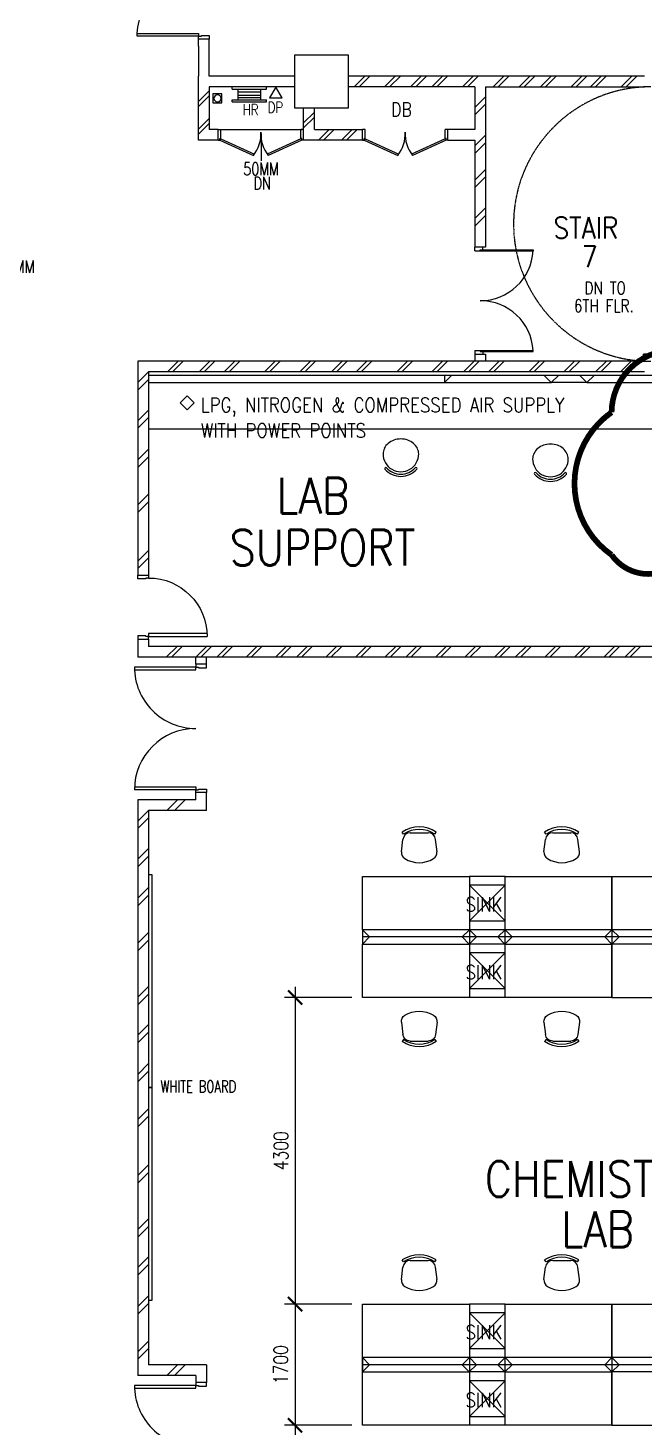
# Model space of a CAD drawing. Extents: x 2687779 to 2997471, y -863049 to -631414.
# Drawn here: x 2819904 to 2828547, y -688496 to -668858 of the extents above; entities that cross this region are included whole.
import ezdxf

# ---------------------------------------------------------------- set-up
doc = ezdxf.new("R2010")
doc.units = 0
doc.header["$LTSCALE"] = 10
doc.header["$MEASUREMENT"] = 0
doc.header["$PDMODE"] = 34
doc.linetypes.add('DIVIDE', pattern=[1.25, 0.5, -0.25, 0, -0.25, 0, -0.25])
doc.linetypes.add('HIDDEN', pattern=[0.375, 0.25, -0.125])
doc.layers.get('0').update_dxf_attribs({"linetype": 'CONTINUOUS'})
doc.layers.get('DEFPOINTS').update_dxf_attribs({"linetype": 'CONTINUOUS'})
for name, color, linetype in [('BO', 7, 'CONTINUOUS'), ('COL', 3, 'CONTINUOUS'), ('DIM', 7, 'CONTINUOUS'), ('DOOR', 5, 'CONTINUOUS'), ('DR', 7, 'CONTINUOUS'), ('FIT', 5, 'CONTINUOUS'), ('FURN', 1, 'CONTINUOUS'), ('FURN1', 7, 'CONTINUOUS'), ('H', 1, 'CONTINUOUS'), ('hatch', 7, 'CONTINUOUS'), ('PIPE', 5, 'DIVIDE'), ('RISERFUME', 1, 'CONTINUOUS'), ('stair', 7, 'CONTINUOUS'), ('T25', 7, 'CONTINUOUS'), ('T50', 3, 'CONTINUOUS'), ('TEX', 2, 'CONTINUOUS'), ('WALL', 2, 'CONTINUOUS')]:
    doc.layers.add(name, color=color, linetype=linetype)
doc.styles.add('ROMANS', font='romans.shx', dxfattribs={"width": 0.8, "height": 100})
doc.styles.get("Standard").update_dxf_attribs({"font": 'ROMANS.SHX'})
doc.dimstyles.new('STANDARD$0', dxfattribs={"dimscale": 0, "dimtxt": 8, "dimasz": 6, "dimexe": 1, "dimexo": 1, "dimgap": 3, "dimtad": 1, "dimdec": 0, "dimlfac": -1, "dimrnd": 1, "dimzin": 0, "dimdsep": 46, "dimtxsty": 'Standard', "dimcen": 0, "dimclrd": 5, "dimclre": 250, "dimadec": 0, "dimazin": 0, "dimtfac": 1, "dimtdec": 4, "dimtofl": 0, "dimtmove": 0, "dimatfit": 3, "dimfxl": 1, "dimtolj": 1, "dimtzin": 0, "dimarcsym": 0})

# ---------------------------------------------------------------- blocks, each defined once
blk = doc.blocks.new('D1500-1')
at = {"layer": 'DR'}
for p, q in [((38, 77), (38, 821)), ((38, 821), (50, 820)), ((50, 0), (50, 820)), ((1462, 821), (1450, 820)), ((1450, 0), (1450, 820)), ((1462, 77), (1462, 821)), ((38, 115), (0, 115)), ((50, 0), (0, 0)), ((50, 77), (38, 77)), ((1450, 77), (1462, 77)), ((1462, 115), (1500, 115)), ((1450, 0), (1500, 0))]:
    blk.add_line(p, q, dxfattribs=at)
for centre, start, end in [((5, 77), 0.0238, 86.5289), ((1495, 77), 93.4711, 179.9762)]:
    blk.add_arc(centre, 745, start, end, dxfattribs=at)
blk = doc.blocks.new('DR-1800-B')
at = {"layer": 'DR'}
for p, q in [((-50, 0), (0, 0)), ((0, 0), (0, -150)), ((-1800, 0), (-1800, -150)), ((-1750, 0), (-1800, 0)), ((-1800, -150), (-1760, -150)), ((-1760, -150), (-1760, -110)), ((-1760, -110), (-1750, -110)), ((-1760, -150), (-1760, -1010)), ((-1720, -150), (-1760, -150)), ((-1750, -110), (-1750, 0)), ((-1720, -1009), (-1720, -150)), ((-80, -1009), (-80, -150)), ((-80, -150), (-40, -150)), ((-50, -110), (-50, 0)), ((-40, -110), (-50, -110)), ((-40, -150), (-40, -110)), ((-40, -150), (-40, -1010)), ((0, -150), (-40, -150))]:
    blk.add_line(p, q, dxfattribs=at)
for centre, start, end in [((-1760, -150), 270, 0), ((-40, -150), 180.0001, 270)]:
    blk.add_arc(centre, 860, start, end, dxfattribs=at)
blk = doc.blocks.new('DR-900-B')
at = {"layer": 'DR'}
for p, q in [((0, 900), (-150, 900)), ((-150, 900), (-150, 860)), ((-150, 860), (-110, 860)), ((-110, 860), (-110, 850)), ((-110, 850), (0, 850)), ((0, 850), (0, 900)), ((-150, 40), (-970, 40)), ((-969, 80), (-150, 80)), ((-150, 80), (-150, 40)), ((-150, 40), (-110, 40)), ((-150, 0), (-150, 40)), ((0, 0), (-150, 0)), ((-110, 50), (0, 50)), ((-110, 40), (-110, 50)), ((0, 50), (0, 0))]:
    blk.add_line(p, q, dxfattribs=at)
blk.add_arc((-150, 40), 820, 90, 180, dxfattribs=at)
blk = doc.blocks.new('100FT')
at = {"layer": 'PIPE', "linetype": 'Continuous'}
blk.add_circle((0, 0), 50, dxfattribs=at)
blk = doc.blocks.new('A$C7CE3714C')
at = {"layer": 'FIT'}
blk.add_lwpolyline([(0, 0), (126, 0), (126, 126), (0, 126)], close=True, dxfattribs=at)
at = {"layer": 'FIT', "xscale": -1}
blk.add_blockref('100FT', (63, 66), dxfattribs=at)
blk = doc.blocks.new('CHAIR11')
at = {"layer": 'FURN', "color": 1}
for p, q in [((-676, 492), (-653, 318)), ((-176, 492), (-198, 318)), ((-647, 246), (-666, 218)), ((-300, 225), (-552, 225)), ((-205, 246), (-186, 218))]:
    blk.add_line(p, q, dxfattribs=at)
for centre, radius, start, end in [((-426, 260), 385, 58.407, 121.593), ((-574, 501), 102, 121.593, 184.9697), ((-278, 501), 102, 355.0303, 58.407), ((-426, 569), 425, 235.6197, 304.3803), ((-552, 327), 102, 184.9697, 270), ((-426, 569), 391, 235.6197, 304.3803), ((-300, 327), 102, 270, 355.0303)]:
    blk.add_arc(centre, radius, start, end, dxfattribs=at)
blk = doc.blocks.new('_ARCHTICK')
at = {"color": 0, "linetype": 'ByBlock', "const_width": 0.15}
blk.add_lwpolyline([(-0.5, -0.5), (0.5, 0.5)], dxfattribs=at)
blk = doc.blocks.new('*D455')
at = {"layer": 'DEFPOINTS', "color": 0, "linetype": 'Continuous', "transparency": 16777216}
for p in [(2824597, -682458), (2823653, -686758), (2824597, -686758)]:
    blk.add_point(p, dxfattribs=at)
at = {"layer": 'FURN', "color": 7, "linetype": 'Continuous', "lineweight": -2, "transparency": 16777216}
for p, q in [((2823653, -682308), (2823653, -686908)), ((2824447, -682458), (2823503, -682458)), ((2824447, -686758), (2823503, -686758))]:
    blk.add_line(p, q, dxfattribs=at)
at = {"layer": 'FURN', "color": 7, "linetype": 'Continuous', "lineweight": -2, "transparency": 16777216, "xscale": 200, "yscale": 200, "zscale": 200}
for p, rotation in [((2823653, -682458), 90), ((2823653, -686758), 270)]:
    blk.add_blockref('_ARCHTICK', p, dxfattribs=dict(at, rotation=rotation))
at = {"layer": 'FURN', "color": 7, "linetype": 'Continuous', "transparency": 16777216, "insert": (2823453, -684608), "char_height": 200, "attachment_point": 5, "rotation": 90, "style": 'ROMANS'}
blk.add_mtext('\\A1;4300', dxfattribs=at)
blk = doc.blocks.new('*D456')
at = {"layer": 'DEFPOINTS', "color": 0, "linetype": 'Continuous', "transparency": 16777216}
for p in [(2824597, -686758), (2823651, -688458), (2824597, -688458)]:
    blk.add_point(p, dxfattribs=at)
at = {"layer": 'FURN', "color": 7, "linetype": 'Continuous', "lineweight": -2, "transparency": 16777216}
for p, q in [((2823651, -686608), (2823651, -688608)), ((2824447, -686758), (2823501, -686758)), ((2824447, -688458), (2823501, -688458))]:
    blk.add_line(p, q, dxfattribs=at)
at = {"layer": 'FURN', "color": 7, "linetype": 'Continuous', "lineweight": -2, "transparency": 16777216, "xscale": 200, "yscale": 200, "zscale": 200}
for p, rotation in [((2823651, -686758), 90), ((2823651, -688458), 270)]:
    blk.add_blockref('_ARCHTICK', p, dxfattribs=dict(at, rotation=rotation))
at = {"layer": 'FURN', "color": 7, "linetype": 'Continuous', "transparency": 16777216, "insert": (2823451, -687608), "char_height": 200, "attachment_point": 5, "rotation": 90, "style": 'ROMANS'}
blk.add_mtext('\\A1;1700', dxfattribs=at)
blk = doc.blocks.new('*D457')
at = {"layer": 'DEFPOINTS', "color": 0, "linetype": 'Continuous', "transparency": 16777216}
for p in [(2824597, -688458), (2823651, -692683), (2824600, -692683)]:
    blk.add_point(p, dxfattribs=at)
at = {"layer": 'FURN', "color": 7, "linetype": 'Continuous', "lineweight": -2, "transparency": 16777216}
for p, q in [((2823651, -688308), (2823651, -692833)), ((2824447, -688458), (2823501, -688458)), ((2824450, -692683), (2823501, -692683))]:
    blk.add_line(p, q, dxfattribs=at)
at = {"layer": 'FURN', "color": 7, "linetype": 'Continuous', "lineweight": -2, "transparency": 16777216, "xscale": 200, "yscale": 200, "zscale": 200}
for p, rotation in [((2823651, -688458), 90), ((2823651, -692683), 270)]:
    blk.add_blockref('_ARCHTICK', p, dxfattribs=dict(at, rotation=rotation))
at = {"layer": 'FURN', "color": 7, "linetype": 'Continuous', "transparency": 16777216, "insert": (2823451, -690571), "char_height": 200, "attachment_point": 5, "rotation": 90, "style": 'ROMANS'}
blk.add_mtext('\\A1;4225', dxfattribs=at)
blk = doc.blocks.new('CHAIR10')
at = {"layer": 'FURN1', "color": 1}
for centre, radius, start, end in [((-443, 697), 299, 160.9198, 180), ((-487, 712), 252, 140.136, 160.9198), ((-515, 735), 216, 116.3827, 140.136), ((-533, 772), 175, 90, 116.3827), ((-533, 697), 250, 270, 90), ((-328, 909), 15, 48.1599, 228.1599), ((-518, 697), 270, 311.8401, 48.1599), ((-518, 697), 300, 311.8401, 48.1599), ((-443, 697), 299, 180, 199.0802), ((-487, 682), 252, 199.0802, 219.864), ((-515, 658), 216, 219.864, 243.6173), ((-533, 622), 175, 243.6173, 270), ((-328, 485), 15, 131.8401, 311.8401)]:
    blk.add_arc(centre, radius, start, end, dxfattribs=at)

msp = doc.modelspace()

# ---------------------------------------------------------------- linework, layer by layer
at = {"layer": 'COL'}
msp.add_lwpolyline([(2823647, -669233.2), (2824397, -669233.2), (2824397, -669983.2), (2823647, -669983.2)], close=True, dxfattribs=at)
at = {"layer": 'DIM', "color": 1}
for p, q in [((2822770.8, -669715.2), (2822770.8, -669683.2)), ((2822850.8, -669863.5), (2822850.8, -669715.2)), ((2823170.8, -669863.5), (2823170.8, -669715.2)), ((2823250.8, -669715.2), (2823250.8, -669683.2)), ((2822770.8, -669895.5), (2822770.8, -669863.5)), ((2823250.8, -669895.5), (2823250.8, -669863.5))]:
    msp.add_line(p, q, dxfattribs=at)
at = {"layer": 'DOOR'}
for p, q in [((2822572, -670433.2), (2822597, -670433.2)), ((2822597, -670433.2), (2822597, -670408.2)), ((2822597, -670408.2), (2822610, -670408.2)), ((2822610.9, -670412.4), (2822597, -670433.2)), ((2822597, -670433.2), (2823068, -670646.5)), ((2822610, -670408.2), (2822610, -670283.2)), ((2822610.9, -670412.4), (2823082.9, -670626.3)), ((2823733.2, -670412.4), (2823261.2, -670626.3)), ((2823747, -670433.2), (2823276.1, -670646.5)), ((2823733.2, -670412.4), (2823747, -670433.2)), ((2823734, -670408.2), (2823734, -670283.2)), ((2823772, -670283.2), (2823734, -670283.2)), ((2823747, -670408.2), (2823734, -670408.2)), ((2823747, -670433.2), (2823747, -670408.2)), ((2823772, -670433.2), (2823747, -670433.2)), ((2824595.9, -670433.2), (2824620.9, -670433.2)), ((2824633.9, -670283.2), (2824598.1, -670283.2)), ((2824620.9, -670433.2), (2824620.9, -670408.2)), ((2824620.9, -670408.2), (2824633.9, -670408.2)), ((2824634.8, -670412.4), (2824620.9, -670433.2)), ((2824620.9, -670433.2), (2825091.9, -670646.5)), ((2824633.9, -670408.2), (2824633.9, -670283.2)), ((2824634.8, -670412.4), (2825106.8, -670626.3)), ((2825757.1, -670412.4), (2825285.1, -670626.3)), ((2825770.9, -670433.2), (2825300, -670646.5)), ((2825757.1, -670412.4), (2825770.9, -670433.2)), ((2825757.9, -670408.2), (2825757.9, -670283.2)), ((2825795.9, -670283.2), (2825757.9, -670283.2)), ((2825770.9, -670408.2), (2825757.9, -670408.2)), ((2825770.9, -670433.2), (2825770.9, -670408.2)), ((2825795.9, -670433.2), (2825770.9, -670433.2))]:
    msp.add_line(p, q, dxfattribs=at)
for centre, start, end in [((2822674.6, -670339.5), 322.03455, 2.4491), ((2823669.4, -670339.5), 177.5509, 217.96545), ((2824698.5, -670339.5), 322.03455, 2.4491), ((2825693.3, -670339.5), 177.5509, 217.96545)]:
    msp.add_arc(centre, 499, start, end, dxfattribs=at)
at = {"layer": 'DR', "linetype": 'Continuous'}
msp.add_line((2822297, -669113.5), (2822297, -669533.2), dxfattribs=at)
at = {"layer": 'DR'}
msp.add_line((2823173.6, -670338.5), (2823173.6, -670722.9), dxfattribs=at)
at = {"layer": 'FURN', "linetype": 'Continuous'}
for p, q in [((2829247, -673733.2), (2821597, -673733.2)), ((2825746, -673832.2), (2825847, -673733.2)), ((2825747, -673733.2), (2825746, -673832.2)), ((2827147, -673733.2), (2827246, -673832.2)), ((2827246, -673832.2), (2827347, -673733.2)), ((2827647, -673733.2), (2827746, -673832.2)), ((2827746, -673832.2), (2827847, -673733.2)), ((2821597, -673833.2), (2827247, -673833.2)), ((2827747, -673833.2), (2827247, -673833.2)), ((2827747, -673833.2), (2829247, -673833.2)), ((2822137.5, -674017.1), (2822037.5, -674117.1)), ((2822037.5, -674117.1), (2822136.5, -674216.1)), ((2822136.5, -674216.1), (2822237.5, -674117.1)), ((2822237.5, -674117.1), (2822137.5, -674017.1)), ((2829247, -674483.2), (2821597, -674483.2)), ((2824597, -681508.2), (2824597, -680758.2)), ((2824597, -680758.2), (2826097, -680758.2)), ((2826097, -680758.2), (2826097, -681608.2)), ((2826597, -680758.2), (2826097, -680758.2)), ((2826597, -681608.2), (2826597, -680758.2)), ((2826597, -680758.2), (2828097, -680758.2)), ((2828097, -681508.2), (2828097, -680758.2)), ((2828097, -680758.2), (2829597, -680758.2)), ((2828097, -680758.2), (2828097, -681708.2)), ((2824597, -681383.2), (2824597, -680883.2)), ((2826597, -680883.2), (2826097, -681383.2)), ((2826097, -680883.2), (2826597, -681383.2)), ((2826597, -680883.2), (2826097, -680883.2)), ((2826097, -680883.2), (2826097, -681383.2)), ((2826597, -681383.2), (2826597, -680883.2)), ((2828097, -681383.2), (2828097, -680883.2)), ((2826097, -681383.2), (2826597, -681383.2)), ((2826347, -681383.2), (2826597, -681383.2)), ((2824596, -681707.2), (2824697, -681608.2)), ((2826097, -681508.2), (2824597, -681508.2)), ((2824597, -681508.2), (2824597, -681708.2)), ((2824697, -681608.2), (2824597, -681508.2)), ((2828097, -681608.2), (2824597, -681608.2)), ((2826097, -681508.2), (2825997, -681608.2)), ((2825997, -681608.2), (2826096, -681707.2)), ((2826096, -681707.2), (2826197, -681608.2)), ((2826597, -681508.2), (2826097, -681508.2)), ((2826197, -681608.2), (2826097, -681508.2)), ((2826097, -681608.2), (2826097, -682458.2)), ((2826597, -681508.2), (2826497, -681608.2)), ((2826497, -681608.2), (2826596, -681707.2)), ((2826596, -681707.2), (2826697, -681608.2)), ((2828097, -681508.2), (2826597, -681508.2)), ((2826697, -681608.2), (2826597, -681508.2)), ((2826597, -682458.2), (2826597, -681608.2)), ((2828097, -681508.2), (2827997, -681608.2)), ((2827997, -681608.2), (2828096, -681707.2)), ((2828096, -681707.2), (2828197, -681608.2)), ((2829597, -681508.2), (2828097, -681508.2)), ((2828197, -681608.2), (2828097, -681508.2)), ((2831597, -681608.2), (2828097, -681608.2)), ((2824597, -682458.2), (2824597, -681708.2)), ((2824597, -681708.2), (2826097, -681708.2)), ((2824597, -682333.2), (2824597, -681833.2)), ((2826597, -681708.2), (2826097, -681708.2)), ((2826597, -681833.2), (2826097, -682333.2)), ((2826097, -681833.2), (2826597, -682333.2)), ((2826597, -681833.2), (2826097, -681833.2)), ((2826097, -681833.2), (2826097, -682333.2)), ((2826597, -681708.2), (2828097, -681708.2)), ((2826597, -682333.2), (2826597, -681833.2)), ((2829597, -681708.2), (2828097, -681708.2)), ((2828097, -681708.2), (2828097, -682458.2)), ((2829597, -681708.2), (2828097, -681708.2)), ((2828097, -682458.2), (2828097, -681708.2)), ((2828097, -681833.2), (2828097, -682333.2)), ((2828097, -682333.2), (2828097, -681833.2)), ((2826097, -682333.2), (2826597, -682333.2)), ((2826347, -682333.2), (2826597, -682333.2)), ((2826097, -682458.2), (2824597, -682458.2)), ((2826597, -682458.2), (2826097, -682458.2)), ((2828097, -682458.2), (2826597, -682458.2)), ((2828097, -682458.2), (2829597, -682458.2)), ((2824597, -687508.2), (2824597, -686758.2)), ((2824597, -686758.2), (2826097, -686758.2)), ((2824597, -687608.2), (2824597, -686758.2)), ((2824597, -687383.2), (2824597, -686883.2)), ((2824597, -687383.2), (2824597, -686883.2)), ((2826097, -686758.2), (2826097, -687608.2)), ((2826597, -686758.2), (2826097, -686758.2)), ((2826597, -686883.2), (2826097, -687383.2)), ((2826097, -686883.2), (2826597, -687383.2)), ((2826597, -686883.2), (2826097, -686883.2)), ((2826097, -686883.2), (2826097, -687383.2)), ((2826597, -687608.2), (2826597, -686758.2)), ((2826597, -686758.2), (2828097, -686758.2)), ((2826597, -687383.2), (2826597, -686883.2)), ((2828097, -687508.2), (2828097, -686758.2)), ((2828097, -686758.2), (2829597, -686758.2)), ((2828097, -686758.2), (2828097, -687708.2)), ((2828097, -687383.2), (2828097, -686883.2)), ((2826097, -687508.2), (2824597, -687508.2)), ((2824597, -687508.2), (2824597, -687708.2)), ((2824697, -687608.2), (2824597, -687508.2)), ((2826097, -687508.2), (2825997, -687608.2)), ((2826097, -687383.2), (2826597, -687383.2)), ((2826597, -687508.2), (2826097, -687508.2)), ((2826197, -687608.2), (2826097, -687508.2)), ((2826347, -687383.2), (2826597, -687383.2)), ((2826597, -687508.2), (2826497, -687608.2)), ((2828097, -687508.2), (2826597, -687508.2)), ((2826697, -687608.2), (2826597, -687508.2)), ((2828097, -687508.2), (2827997, -687608.2)), ((2829597, -687508.2), (2828097, -687508.2)), ((2828197, -687608.2), (2828097, -687508.2)), ((2824596, -687707.2), (2824697, -687608.2)), ((2828097, -687608.2), (2824597, -687608.2)), ((2824597, -688458.2), (2824597, -687608.2)), ((2824597, -688458.2), (2824597, -687708.2)), ((2824597, -687708.2), (2826097, -687708.2)), ((2825997, -687608.2), (2826096, -687707.2)), ((2826096, -687707.2), (2826197, -687608.2)), ((2826097, -687608.2), (2826097, -688458.2)), ((2826597, -687708.2), (2826097, -687708.2)), ((2826497, -687608.2), (2826596, -687707.2)), ((2826596, -687707.2), (2826697, -687608.2)), ((2826597, -688458.2), (2826597, -687608.2)), ((2826597, -687708.2), (2828097, -687708.2)), ((2827997, -687608.2), (2828096, -687707.2)), ((2828096, -687707.2), (2828197, -687608.2)), ((2831597, -687608.2), (2828097, -687608.2)), ((2829597, -687708.2), (2828097, -687708.2)), ((2828097, -687708.2), (2828097, -688458.2)), ((2829597, -687708.2), (2828097, -687708.2)), ((2828097, -688458.2), (2828097, -687708.2)), ((2824597, -688333.2), (2824597, -687833.2)), ((2824597, -688333.2), (2824597, -687833.2)), ((2826597, -687833.2), (2826097, -688333.2)), ((2826097, -687833.2), (2826597, -688333.2)), ((2826597, -687833.2), (2826097, -687833.2)), ((2826097, -687833.2), (2826097, -688333.2)), ((2826597, -688333.2), (2826597, -687833.2)), ((2828097, -687833.2), (2828097, -688333.2)), ((2828097, -688333.2), (2828097, -687833.2)), ((2826097, -688458.2), (2824597, -688458.2)), ((2826097, -688333.2), (2826597, -688333.2)), ((2826597, -688458.2), (2826097, -688458.2)), ((2826347, -688333.2), (2826597, -688333.2)), ((2828097, -688458.2), (2826597, -688458.2)), ((2828097, -688458.2), (2829597, -688458.2))]:
    msp.add_line(p, q, dxfattribs=at)
at = {"layer": 'FURN'}
for points in [[(2821647, -680737.7), (2821597, -680737.7), (2821597, -683720.7), (2821647, -683720.7)], [(2821647, -683720.7), (2821597, -683720.7), (2821597, -686703.7), (2821647, -686703.7)]]:
    msp.add_lwpolyline(points, close=True, dxfattribs=at)
at = {"layer": 'H'}
for p, q in [((2824628.5, -669533.2), (2824478.5, -669683.2)), ((2824699.3, -669533.2), (2824549.3, -669683.2)), ((2825057.5, -669533.2), (2824907.5, -669683.2)), ((2825128.3, -669533.2), (2824978.3, -669683.2)), ((2825422.8, -669533.2), (2825272.8, -669683.2)), ((2825493.5, -669533.2), (2825343.5, -669683.2)), ((2825721.5, -669533.2), (2825571.5, -669683.2)), ((2825792.2, -669533.2), (2825642.2, -669683.2)), ((2826150.5, -669533.2), (2826000.5, -669683.2)), ((2826221.2, -669533.2), (2826071.2, -669683.2)), ((2826580.8, -669533.2), (2826430.8, -669683.2)), ((2826651.5, -669533.2), (2826501.5, -669683.2)), ((2826946, -669533.2), (2826796, -669683.2)), ((2827016.7, -669533.2), (2826866.7, -669683.2)), ((2827244.7, -669533.2), (2827094.7, -669683.2)), ((2827315.4, -669533.2), (2827165.4, -669683.2)), ((2827673.7, -669533.2), (2827523.7, -669683.2)), ((2827744.4, -669533.2), (2827594.4, -669683.2)), ((2827946.6, -669533.2), (2827796.6, -669683.2)), ((2828017.3, -669533.2), (2827867.3, -669683.2)), ((2828375.6, -669533.2), (2828225.6, -669683.2)), ((2828446.3, -669533.2), (2828296.3, -669683.2)), ((2822447, -669738.3), (2822297, -669888.3)), ((2822447, -669809), (2822297, -669959)), ((2823922, -670038.6), (2823772, -670188.6)), ((2822447, -670128.5), (2822297, -670278.5)), ((2822447, -670199.2), (2822297, -670349.2)), ((2823922, -670109.3), (2823772, -670259.3)), ((2824129.4, -670283.2), (2823979.4, -670433.2)), ((2824200.1, -670283.2), (2824050.1, -670433.2)), ((2824451.8, -670283.2), (2824301.8, -670433.2)), ((2824522.5, -670283.2), (2824372.5, -670433.2)), ((2822012.3, -673533.2), (2821862.3, -673683.2)), ((2822083, -673533.2), (2821933, -673683.2)), ((2822457.1, -673533.2), (2822307.1, -673683.2)), ((2822527.8, -673533.2), (2822377.8, -673683.2)), ((2822805.7, -673533.2), (2822655.7, -673683.2)), ((2822876.5, -673533.2), (2822726.5, -673683.2)), ((2823373.1, -673533.2), (2823223.1, -673683.2)), ((2823443.9, -673533.2), (2823293.9, -673683.2)), ((2823866.1, -673533.2), (2823716.1, -673683.2)), ((2823936.8, -673533.2), (2823786.8, -673683.2)), ((2824310.9, -673533.2), (2824160.9, -673683.2)), ((2824381.6, -673533.2), (2824231.6, -673683.2)), ((2824659.5, -673533.2), (2824509.5, -673683.2)), ((2824730.3, -673533.2), (2824580.3, -673683.2)), ((2825227, -673533.2), (2825077, -673683.2)), ((2825297.7, -673533.2), (2825147.7, -673683.2)), ((2825719.9, -673533.2), (2825569.9, -673683.2)), ((2825790.6, -673533.2), (2825640.6, -673683.2)), ((2826164.7, -673533.2), (2826014.7, -673683.2)), ((2826235.4, -673533.2), (2826085.4, -673683.2)), ((2826513.4, -673533.2), (2826363.4, -673683.2)), ((2826584.1, -673533.2), (2826434.1, -673683.2)), ((2827080.8, -673533.2), (2826930.8, -673683.2)), ((2827151.5, -673533.2), (2827001.5, -673683.2)), ((2827573.7, -673533.2), (2827423.7, -673683.2)), ((2827644.4, -673533.2), (2827494.4, -673683.2)), ((2828018.5, -673533.2), (2827868.5, -673683.2)), ((2828089.2, -673533.2), (2827939.2, -673683.2)), ((2828367.2, -673533.2), (2828217.2, -673683.2)), ((2828437.9, -673533.2), (2828287.9, -673683.2)), ((2821995.1, -677533.2), (2821845.1, -677683.2)), ((2822065.8, -677533.2), (2821915.8, -677683.2)), ((2822408.8, -677533.2), (2822258.8, -677683.2)), ((2822479.5, -677533.2), (2822329.5, -677683.2)), ((2822702.1, -677533.2), (2822552.1, -677683.2)), ((2822772.8, -677533.2), (2822622.8, -677683.2)), ((2823113.8, -677533.2), (2822963.8, -677683.2)), ((2823184.6, -677533.2), (2823034.6, -677683.2)), ((2823527.5, -677533.2), (2823377.5, -677683.2)), ((2823598.2, -677533.2), (2823448.2, -677683.2)), ((2823820.8, -677533.2), (2823670.8, -677683.2)), ((2823891.6, -677533.2), (2823741.6, -677683.2)), ((2824234.5, -677533.2), (2824084.5, -677683.2)), ((2824305.2, -677533.2), (2824155.2, -677683.2)), ((2824649.3, -677533.2), (2824499.3, -677683.2)), ((2824720, -677533.2), (2824570, -677683.2)), ((2825062.9, -677533.2), (2824912.9, -677683.2)), ((2825133.6, -677533.2), (2824983.6, -677683.2)), ((2825356.3, -677533.2), (2825206.3, -677683.2)), ((2825427, -677533.2), (2825277, -677683.2)), ((2825769.9, -677533.2), (2825619.9, -677683.2)), ((2825840.6, -677533.2), (2825690.6, -677683.2)), ((2826184.7, -677533.2), (2826034.7, -677683.2)), ((2826255.4, -677533.2), (2826105.4, -677683.2)), ((2826598.3, -677533.2), (2826448.3, -677683.2)), ((2826669, -677533.2), (2826519, -677683.2)), ((2826891.7, -677533.2), (2826741.7, -677683.2)), ((2826962.4, -677533.2), (2826812.4, -677683.2)), ((2827305.3, -677533.2), (2827155.3, -677683.2)), ((2827376, -677533.2), (2827226, -677683.2)), ((2827720.1, -677533.2), (2827570.1, -677683.2)), ((2827790.8, -677533.2), (2827640.8, -677683.2)), ((2828133.7, -677533.2), (2827983.7, -677683.2)), ((2828204.4, -677533.2), (2828054.4, -677683.2)), ((2828427.1, -677533.2), (2828277.1, -677683.2)), ((2828497.8, -677533.2), (2828347.8, -677683.2))]:
    msp.add_line(p, q, dxfattribs=at)
at = {"layer": 'hatch', "color": 1}
for p, q in [((2826172, -669972.2), (2826322, -669822.2)), ((2826172, -670078.3), (2826322, -669928.3)), ((2826172, -670511), (2826322, -670361)), ((2826172, -670617.1), (2826322, -670467.1)), ((2826172, -670991.2), (2826322, -670841.2)), ((2826172, -671097.3), (2826322, -670947.3)), ((2826172, -671530), (2826322, -671380)), ((2826172, -671636.1), (2826322, -671486.1)), ((2821447, -673833.2), (2821597, -673683.2)), ((2821447, -673939.3), (2821597, -673789.3)), ((2821447, -674366.9), (2821597, -674216.9)), ((2821447, -674473), (2821597, -674323)), ((2821447, -674915.4), (2821597, -674765.4)), ((2821447, -675021.5), (2821597, -674871.5)), ((2821447, -675547.5), (2821597, -675397.5)), ((2821447, -675653.5), (2821597, -675503.5)), ((2821447, -676335.8), (2821597, -676185.8)), ((2821447, -676441.9), (2821597, -676291.9)), ((2821447, -679983.2), (2821597, -679833.2)), ((2821852, -679833.2), (2822002, -679683.2)), ((2821958.1, -679833.2), (2822108.1, -679683.2)), ((2821447, -680089.3), (2821597, -679939.3)), ((2821447, -680516.9), (2821597, -680366.9)), ((2821447, -680623), (2821597, -680473)), ((2821447, -681065.4), (2821597, -680915.4)), ((2821447, -681171.5), (2821597, -681021.5)), ((2821447, -681697.5), (2821597, -681547.5)), ((2821447, -681803.5), (2821597, -681653.5)), ((2821447, -682453.3), (2821597, -682303.3)), ((2821447, -682559.4), (2821597, -682409.4)), ((2821447, -682987.1), (2821597, -682837.1)), ((2821447, -683093.1), (2821597, -682943.1)), ((2821447, -683535.5), (2821597, -683385.5)), ((2821447, -683641.6), (2821597, -683491.6)), ((2821447, -684167.6), (2821597, -684017.6)), ((2821447, -684273.7), (2821597, -684123.7)), ((2821447, -684956), (2821597, -684806)), ((2821447, -685062), (2821597, -684912)), ((2821447, -685711.8), (2821597, -685561.8)), ((2821447, -685817.9), (2821597, -685667.9)), ((2821447, -686245.5), (2821597, -686095.5)), ((2821447, -686351.6), (2821597, -686201.6)), ((2821447, -686794), (2821597, -686644)), ((2821447, -686900.1), (2821597, -686750.1)), ((2821447, -687426.1), (2821597, -687276.1)), ((2821447, -687532.1), (2821597, -687382.1)), ((2821852, -687758.2), (2822002, -687608.2)), ((2821958.1, -687758.2), (2822108.1, -687608.2))]:
    msp.add_line(p, q, dxfattribs=at)
at = {"layer": 'hatch', "color": 7}
msp.add_solid([(2823152.8, -670463.5), (2823194.4, -670463.5), (2823173.6, -670338.5)], dxfattribs=at)
at = {"layer": 'RISERFUME', "color": 3, "linetype": 'Continuous', "const_width": 80}
msp.add_lwpolyline([(2831031, -690340.2, -0.5205671), (2831031, -688340.2, -0.5205671), (2831031, -686340.2, -0.5205671), (2831031, -684340.2, -0.5205671), (2831031, -682340.2, -0.5205671), (2831031, -680340.2, -0.5205671), (2831031, -678340.2, -0.5205671), (2831031, -676340.2, -0.5205671), (2829122.1, -676249.1, -0.5205671), (2828092.1, -676249.1, -0.5205671), (2828092.1, -674249.1, -0.5205671), (2829276.2, -673433.2, -0.5205671), (2831276.2, -673433.2, -0.5205671), (2833276.2, -673433.2, -0.5205671), (2835276.2, -673433.2, -0.5205671), (2835330, -675379.4, -0.5205671), (2835330, -677379.4, -0.5205671), (2835330, -679379.4, -0.5205671), (2835330, -681379.4, -0.5205671), (2835330, -683379.4, -0.5205671), (2835330, -685379.4, -0.5205671), (2835330, -687379.4, -0.5205671), (2835330, -689379.4, -0.5205671)], format="xyb", dxfattribs=at)
at = {"layer": 'stair', "linetype": 'Continuous'}
msp.add_line((2822574.2, -670283.2), (2823753, -670283.2), dxfattribs=at)
at = {"layer": 'stair', "color": 193}
for p in [(2828542, -673533.2), (2832122, -673433.2)]:
    msp.add_line(p, (2828542, -673433.2), dxfattribs=at)
at = {"layer": 'stair', "color": 1, "linetype": 'HIDDEN'}
msp.add_arc((2828642, -671608.2), 1925, 90, 270, dxfattribs=at)
at = {"layer": 'WALL'}
for p, q in [((2822297, -669113.5), (2822297, -669013.5)), ((2822447, -669533.2), (2822447, -669013.5)), ((2822297, -670433.2), (2822297, -669533.2)), ((2823647, -669533.2), (2822447, -669533.2)), ((2828552, -669533.2), (2824397, -669533.2)), ((2822447, -669683.2), (2822447, -670283.2)), ((2823647, -669683.2), (2822447, -669683.2)), ((2822447, -669858.2), (2822447, -670283.2)), ((2826172, -669683.2), (2824397, -669683.2)), ((2826172, -669683.2), (2826172, -670283.2)), ((2826322, -669683.2), (2826322, -671933.2)), ((2826322, -669683.2), (2828552, -669683.2)), ((2823772, -670433.2), (2823772, -669983.2)), ((2823922, -670283.2), (2823922, -669983.2)), ((2822574.2, -670433.2), (2822297, -670433.2)), ((2822574.2, -670283.2), (2822447, -670283.2)), ((2822574.2, -670433.2), (2822574.2, -670283.2)), ((2824598.1, -670433.2), (2823772, -670433.2)), ((2823922, -670283.2), (2824598.1, -670283.2)), ((2824598.1, -670433.2), (2824598.1, -670283.2)), ((2826172, -670283.2), (2825795.9, -670283.2)), ((2825795.9, -670433.2), (2825795.9, -670283.2)), ((2825795.9, -670433.2), (2826172, -670433.2)), ((2826032, -670433.2), (2826172, -670433.2)), ((2826172, -670433.2), (2826172, -671933.2)), ((2826322, -671933.2), (2826172, -671933.2)), ((2828542, -673533.2), (2821447, -673533.2)), ((2821447, -673533.2), (2821447, -676533.2)), ((2826172, -673433.2), (2826322, -673433.2)), ((2826172, -673433.2), (2826172, -673533.2)), ((2826322, -673433.2), (2826322, -673533.2)), ((2821597, -673683.2), (2821597, -676533.2)), ((2828552, -673683.2), (2821597, -673683.2)), ((2821597, -676328.3), (2821597, -676478.3)), ((2821597, -676328.3), (2821597, -676478.3)), ((2821447, -677433.2), (2821447, -677683.2)), ((2821597, -677433.2), (2821597, -677533.2)), ((2829447, -677683.2), (2821447, -677683.2)), ((2829447, -677533.2), (2821597, -677533.2)), ((2822257, -677783.2), (2822257, -677683.2)), ((2822407, -677783.2), (2822407, -677683.2)), ((2822257, -679683.2), (2822257, -679583.2)), ((2822407, -679833.2), (2822407, -679583.2)), ((2822257, -679683.2), (2821447, -679683.2)), ((2821447, -679683.2), (2821447, -687758.2)), ((2822407, -679833.2), (2821597, -679833.2)), ((2821597, -679833.2), (2821597, -687608.2)), ((2821597, -681690), (2821597, -681840)), ((2821597, -681690), (2821597, -681840)), ((2821597, -684948.5), (2821597, -685098.5)), ((2821597, -684948.5), (2821597, -685098.5)), ((2821597, -687418.6), (2821597, -687568.6)), ((2821597, -687418.6), (2821597, -687568.6)), ((2822407, -687608.2), (2821597, -687608.2)), ((2822407, -687608.2), (2822407, -687858.2)), ((2822257, -687758.2), (2821447, -687758.2)), ((2822257, -687758.2), (2822257, -687858.2))]:
    msp.add_line(p, q, dxfattribs=at)
at = {"layer": 'WALL', "color": 1}
for p, q in [((2822770.8, -669715.2), (2823250.8, -669715.2)), ((2822850.8, -669755.2), (2823170.8, -669755.2)), ((2822850.8, -669798.2), (2823170.8, -669798.2)), ((2822850.8, -669835.2), (2823170.8, -669835.2)), ((2822770.8, -669863.5), (2823250.8, -669863.5)), ((2822770.8, -669895.5), (2823250.8, -669895.5))]:
    msp.add_line(p, q, dxfattribs=at)
at = {"layer": 'WALL'}
msp.add_lwpolyline([(2823293, -669838.7), (2823469.4, -669838.7), (2823381.2, -669686)], close=True, dxfattribs=at)

# ---------------------------------------------------------------- block references
at = {"rotation": 270}
msp.add_blockref('D1500-1', (2826172, -671933.2), dxfattribs=at)
at = {"linetype": 'Continuous', "rotation": 180}
for p in [(2824967.1, -679921.5), (2826967.1, -679921.5), (2824967.1, -685921.5), (2826967.1, -685921.5)]:
    msp.add_blockref('CHAIR11', p, dxfattribs=at)
at = {"linetype": 'Continuous', "xscale": -1}
for p in [(2824967.1, -683294.8), (2826967.1, -683294.8)]:
    msp.add_blockref('CHAIR11', p, dxfattribs=at)
at = {"layer": 'BO', "linetype": 'Continuous', "rotation": 270}
for p in [(2824438.7, -675365.3), (2826537.7, -675436.3)]:
    msp.add_blockref('CHAIR10', p, dxfattribs=at)
at = {"layer": 'T25', "rotation": 270}
msp.add_blockref('A$C7CE3714C', (2822497.7, -669783.2), dxfattribs=at)
msp.add_blockref('A$C7CE3714C', (2822497.7, -669783.2), dxfattribs=at)
at = {"layer": 'WALL', "xscale": -1, "rotation": 270}
msp.add_blockref('DR-1800-B', (2822447, -667213.5), dxfattribs=at)
at = {"layer": 'WALL', "linetype": 'Continuous', "xscale": -1}
msp.add_blockref('DR-900-B', (2821447, -677433.2), dxfattribs=at)
at = {"layer": 'WALL', "rotation": 270}
for p in [(2822407, -679583.2), (2822407, -689658.2)]:
    msp.add_blockref('DR-1800-B', p, dxfattribs=at)

# ---------------------------------------------------------------- texts
at = {"layer": 'DIM', "style": 'ROMANS', "width": 0.8}
for s, p in [('HR', (2822917.8, -670078.9)), ('DP', (2823268.7, -670046))]:
    msp.add_text(s, height=150, dxfattribs=at).set_placement(p)
at = {"layer": 'FURN', "color": 7, "style": 'ROMANS', "width": 0.85}
for s, p in [('LPG, NITROGEN & COMPRESSED AIR SUPPLY', (2822329.3, -674246.5)), ('WITH POWER POINTS', (2822329.3, -674604.5)), ('SINK', (2826042.8, -681252.5)), ('SINK', (2826042.8, -682202.5)), ('SINK', (2826042.8, -687252.5)), ('SINK', (2826042.8, -688202.5))]:
    msp.add_text(s, height=200, dxfattribs=at).set_placement(p)
at = {"layer": 'FURN', "color": 7, "linetype": 'Continuous', "style": 'ROMANS', "width": 0.7}
msp.add_text('WHITE BOARD ', height=170, dxfattribs=at).set_placement((2821764.2, -683790.9))
at = {"layer": 'stair', "color": 7, "linetype": 'Continuous', "style": 'ROMANS', "width": 0.8}
for s, p in [('100MM ', (2819350.8, -672293.8)), ('DN TO', (2827710.4, -672593.7)), ('6TH FLR.', (2827564.3, -672843))]:
    msp.add_text(s, height=175, dxfattribs=at).set_placement(p)
at = {"layer": 'T25', "color": 2, "style": 'ROMANS', "width": 0.8}
msp.add_text('DB', height=200, dxfattribs=at).set_placement((2824999.4, -670101.3))
at = {"layer": 'T50', "color": 2, "style": 'ROMANS', "width": 0.85}
for s, p in [('STAIR', (2827277.6, -671811.8)), ('7', (2827676.8, -672211.7))]:
    msp.add_text(s, height=300, dxfattribs=at).set_placement(p)
at = {"layer": 'T50', "style": 'ROMANS', "width": 0.85}
for s, p in [('LAB ', (2823391.3, -675666.7)), ('SUPPORT', (2822733.7, -676396.6)), ('CHEMISTRY', (2826313, -685254)), ('LAB', (2827386.7, -685958.3))]:
    msp.add_text(s, height=500, dxfattribs=at).set_placement(p)
at = {"layer": 'TEX', "color": 7, "ltscale": 0.5, "style": 'ROMANS', "width": 0.75}
for s, p in [('50MM ', (2822925.5, -670921.9)), ('DN', (2823068.6, -671123.2))]:
    msp.add_text(s, height=175, dxfattribs=at).set_placement(p)

# ---------------------------------------------------------------- dimensions: what is measured, and where the dimension line sits
at = {"layer": 'FURN', "linetype": 'Continuous'}
for base, p1, p2, picture, middle in [((2823652.5, -686758.2), (2824597, -682458.2), (2824597, -686758.2), '*D455', (2823452.5, -684608.2)), ((2823650.5, -688458.2), (2824597, -686758.2), (2824597, -688458.2), '*D456', (2823450.5, -687608.2)), ((2823650.5, -692683.2), (2824597, -688458.2), (2824599.8, -692683.2), '*D457', (2823450.5, -690570.7))]:
    dim = msp.add_linear_dim(base=base, p1=p1, p2=p2, angle=90, dimstyle='STANDARD$0', override={"dimscale": 100, "dimtxt": 2, "dimasz": 2, "dimexe": 1.5, "dimexo": 1.5, "dimgap": 1, "dimtxsty": 'ROMANS', "dimblk": 'ARCHTICK', "dimdle": 1.5, "dimclrd": 7, "dimclre": 7, "dimclrt": 7, "dimtdec": 0, "dimtmove": 2}, dxfattribs=at)
    dim.commit()
    dim.dimension.update_dxf_attribs({"geometry": picture, "text_midpoint": middle})

doc.saveas('drawing.dxf')
